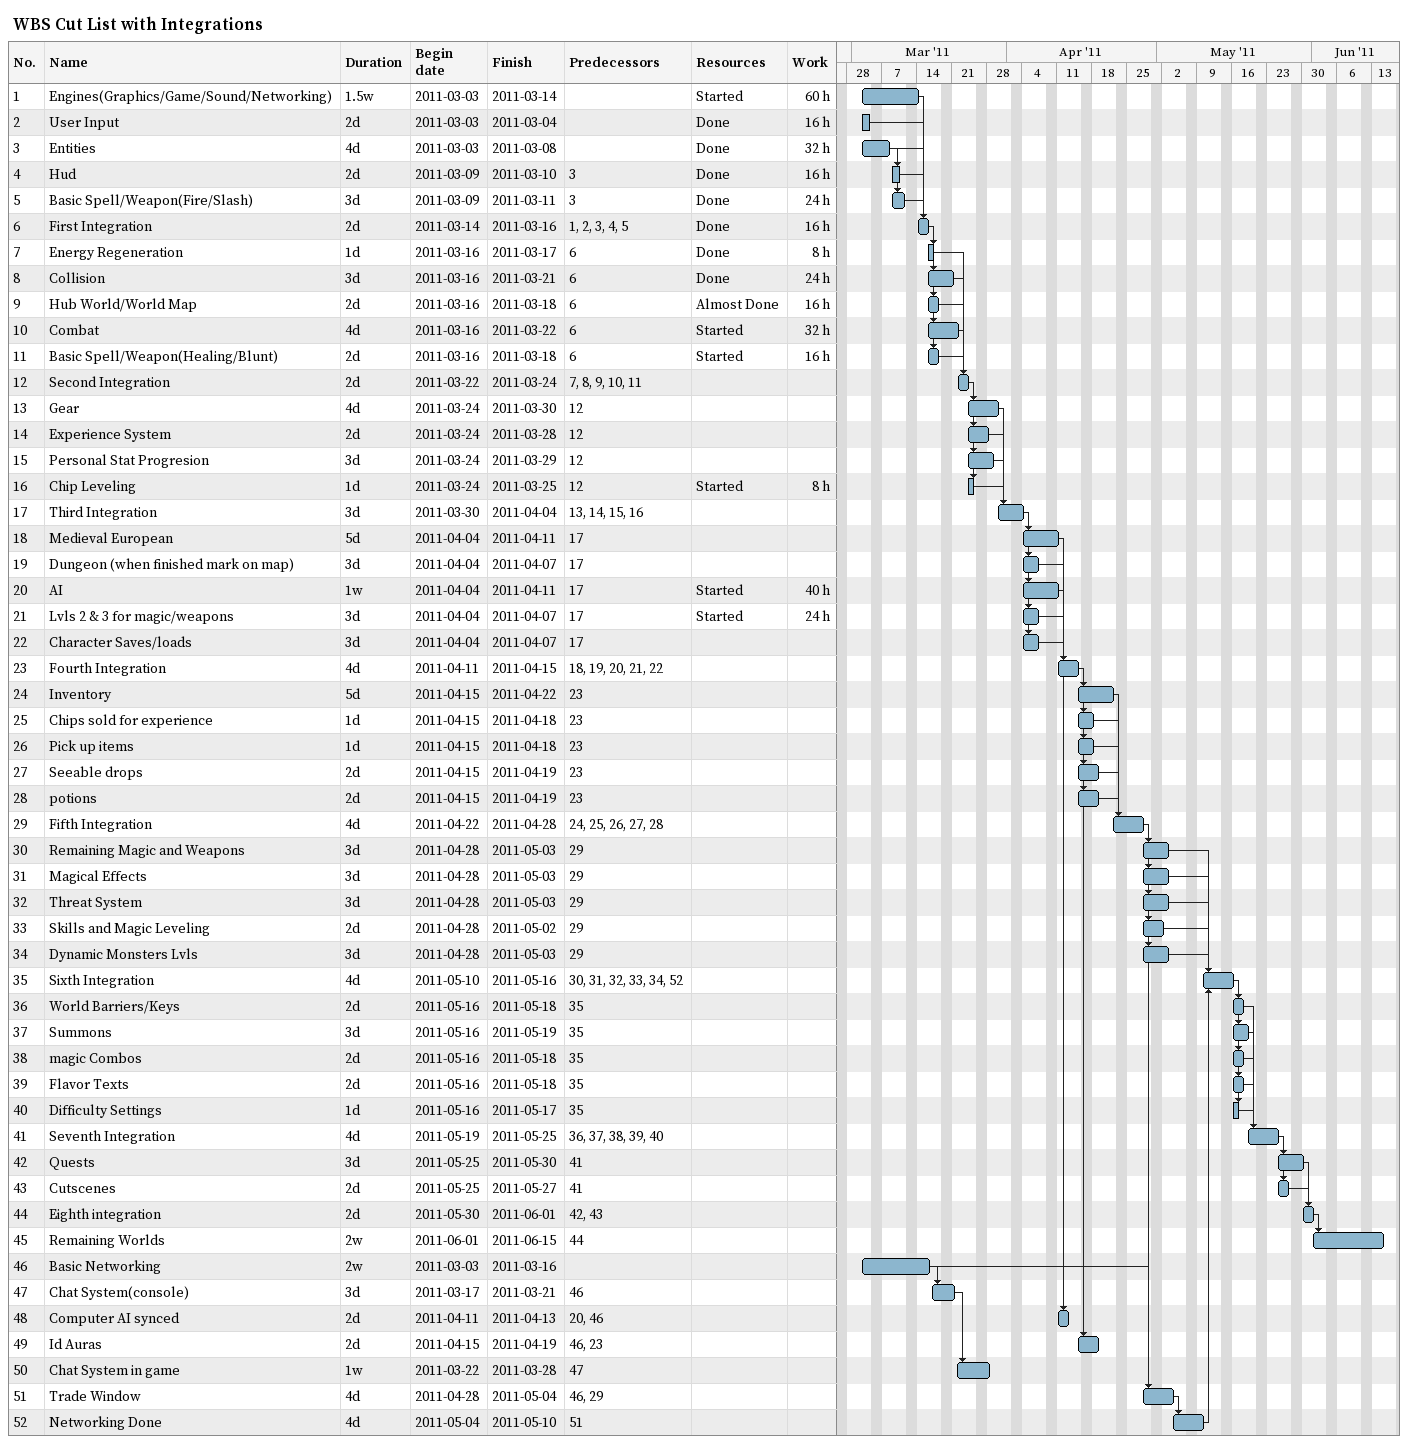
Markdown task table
WBS Cut List with Integrations

| ID | Task | Duration | Start | Finish | Predecessors | Resources | Work (h) |
|---|---|---|---|---|---|---|---|
| 1 | Engines(Graphics/Game/Sound/Networking) | 1.5w | 2011-03-03 | 2011-03-14 |  | Started | 60 |
| 2 | User Input | 2d | 2011-03-03 | 2011-03-04 |  | Done | 16 |
| 3 | Entities | 4d | 2011-03-03 | 2011-03-08 |  | Done | 32 |
| 4 | Hud | 2d | 2011-03-09 | 2011-03-10 | 3 | Done | 16 |
| 5 | Basic Spell/Weapon(Fire/Slash) | 3d | 2011-03-09 | 2011-03-11 | 3 | Done | 24 |
| 6 | First Integration | 2d | 2011-03-14 | 2011-03-16 | 1, 2, 3, 4, 5 | Done | 16 |
| 7 | Energy Regeneration | 1d | 2011-03-16 | 2011-03-17 | 6 | Done | 8 |
| 8 | Collision | 3d | 2011-03-16 | 2011-03-21 | 6 | Done | 24 |
| 9 | Hub World/World Map | 2d | 2011-03-16 | 2011-03-18 | 6 | Almost Done | 16 |
| 10 | Combat | 4d | 2011-03-16 | 2011-03-22 | 6 | Started | 32 |
| 11 | Basic Spell/Weapon(Healing/Blunt) | 2d | 2011-03-16 | 2011-03-18 | 6 | Started | 16 |
| 12 | Second Integration | 2d | 2011-03-22 | 2011-03-24 | 7, 8, 9, 10, 11 |  |  |
| 13 | Gear | 4d | 2011-03-24 | 2011-03-30 | 12 |  |  |
| 14 | Experience System | 2d | 2011-03-24 | 2011-03-28 | 12 |  |  |
| 15 | Personal Stat Progresion | 3d | 2011-03-24 | 2011-03-29 | 12 |  |  |
| 16 | Chip Leveling | 1d | 2011-03-24 | 2011-03-25 | 12 | Started | 8 |
| 17 | Third Integration | 3d | 2011-03-30 | 2011-04-04 | 13, 14, 15, 16 |  |  |
| 18 | Medieval European | 5d | 2011-04-04 | 2011-04-11 | 17 |  |  |
| 19 | Dungeon (when finished mark on map) | 3d | 2011-04-04 | 2011-04-07 | 17 |  |  |
| 20 | AI | 1w | 2011-04-04 | 2011-04-11 | 17 | Started | 40 |
| 21 | Lvls 2 & 3 for magic/weapons | 3d | 2011-04-04 | 2011-04-07 | 17 | Started | 24 |
| 22 | Character Saves/loads | 3d | 2011-04-04 | 2011-04-07 | 17 |  |  |
| 23 | Fourth Integration | 4d | 2011-04-11 | 2011-04-15 | 18, 19, 20, 21, 22 |  |  |
| 24 | Inventory | 5d | 2011-04-15 | 2011-04-22 | 23 |  |  |
| 25 | Chips sold for experience | 1d | 2011-04-15 | 2011-04-18 | 23 |  |  |
| 26 | Pick up items | 1d | 2011-04-15 | 2011-04-18 | 23 |  |  |
| 27 | Seeable drops | 2d | 2011-04-15 | 2011-04-19 | 23 |  |  |
| 28 | potions | 2d | 2011-04-15 | 2011-04-19 | 23 |  |  |
| 29 | Fifth Integration | 4d | 2011-04-22 | 2011-04-28 | 24, 25, 26, 27, 28 |  |  |
| 30 | Remaining Magic and Weapons | 3d | 2011-04-28 | 2011-05-03 | 29 |  |  |
| 31 | Magical Effects | 3d | 2011-04-28 | 2011-05-03 | 29 |  |  |
| 32 | Threat System | 3d | 2011-04-28 | 2011-05-03 | 29 |  |  |
| 33 | Skills and Magic Leveling | 2d | 2011-04-28 | 2011-05-02 | 29 |  |  |
| 34 | Dynamic Monsters Lvls | 3d | 2011-04-28 | 2011-05-03 | 29 |  |  |
| 35 | Sixth Integration | 4d | 2011-05-10 | 2011-05-16 | 30, 31, 32, 33, 34, 52 |  |  |
| 36 | World Barriers/Keys | 2d | 2011-05-16 | 2011-05-18 | 35 |  |  |
| 37 | Summons | 3d | 2011-05-16 | 2011-05-19 | 35 |  |  |
| 38 | magic Combos | 2d | 2011-05-16 | 2011-05-18 | 35 |  |  |
| 39 | Flavor Texts | 2d | 2011-05-16 | 2011-05-18 | 35 |  |  |
| 40 | Difficulty Settings | 1d | 2011-05-16 | 2011-05-17 | 35 |  |  |
| 41 | Seventh Integration | 4d | 2011-05-19 | 2011-05-25 | 36, 37, 38, 39, 40 |  |  |
| 42 | Quests | 3d | 2011-05-25 | 2011-05-30 | 41 |  |  |
| 43 | Cutscenes | 2d | 2011-05-25 | 2011-05-27 | 41 |  |  |
| 44 | Eighth integration | 2d | 2011-05-30 | 2011-06-01 | 42, 43 |  |  |
| 45 | Remaining Worlds | 2w | 2011-06-01 | 2011-06-15 | 44 |  |  |
| 46 | Basic Networking | 2w | 2011-03-03 | 2011-03-16 |  |  |  |
| 47 | Chat System(console) | 3d | 2011-03-17 | 2011-03-21 | 46 |  |  |
| 48 | Computer AI synced | 2d | 2011-04-11 | 2011-04-13 | 20, 46 |  |  |
| 49 | Id Auras | 2d | 2011-04-15 | 2011-04-19 | 46, 23 |  |  |
| 50 | Chat System in game | 1w | 2011-03-22 | 2011-03-28 | 47 |  |  |
| 51 | Trade Window | 4d | 2011-04-28 | 2011-05-04 | 46, 29 |  |  |
| 52 | Networking Done | 4d | 2011-05-04 | 2011-05-10 | 51 |  |  |
